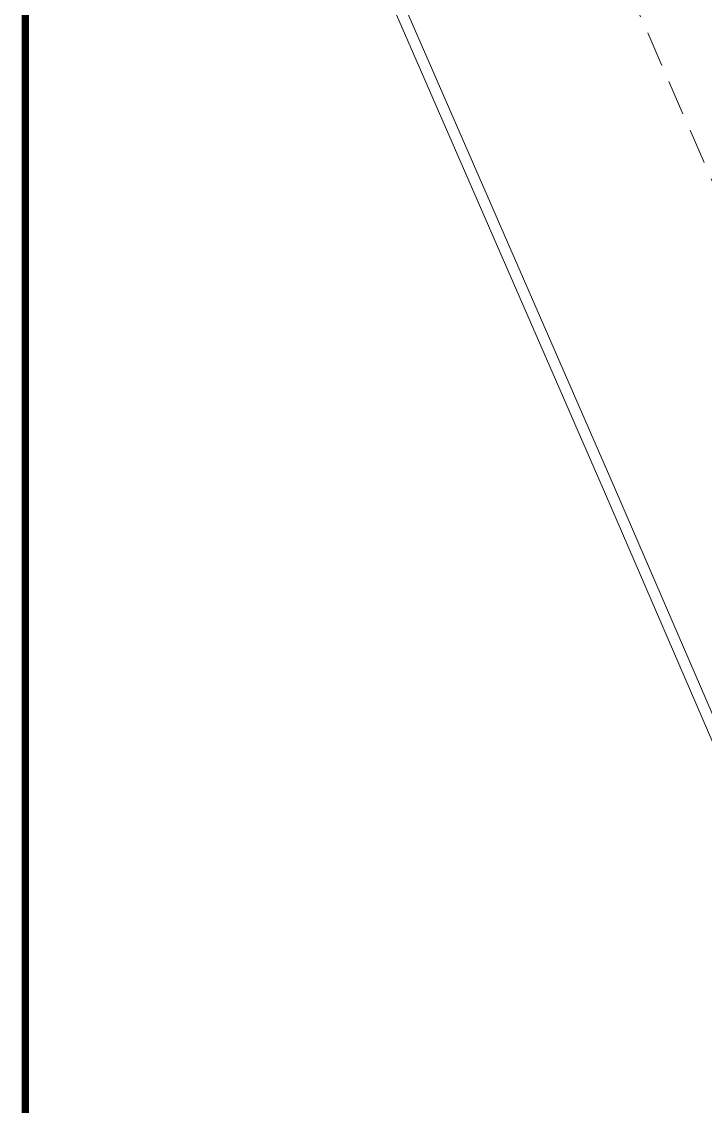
# Model space of a CAD drawing. Header units: inches. Extents: x 27644242 to 29005101, y -955243 to 216979.
# Drawn here: x 28689497 to 28704007, y -847767 to -824741 of the extents above; entities that cross this region are included whole.
import ezdxf

# ---------------------------------------------------------------- set-up
doc = ezdxf.new("R2010")
doc.units = ezdxf.units.IN
doc.header["$MEASUREMENT"] = 0
doc.linetypes.add('01-Xref Col Podium Lvl-1$0$HIDDEN', pattern=[0.375, 0.25, -0.125])
doc.layers.get('Defpoints').update_dxf_attribs({"color": 8})
doc.layers.add('RVA Site Boundary', color=17, linetype='Continuous', lineweight=15)

msp = doc.modelspace()

# ---------------------------------------------------------------- linework, layer by layer
at = {"layer": 'Defpoints', "linetype": 'Continuous', "const_width": 154.4}
msp.add_lwpolyline([(28798160.5, -801249.2), (28798160.5, -875499.2), (28689573.8, -875499.2), (28689573.8, -801249.2)], close=True, dxfattribs=at)
at = {"layer": 'Defpoints', "color": 6, "ltscale": 500}
msp.add_lwpolyline([(28689580.5, -851821.2), (28798167.2, -851821.2), (28798167.2, -803526), (28689580.5, -803526)], close=True, dxfattribs=at)
at = {"layer": 'RVA Site Boundary', "ltscale": 500}
msp.add_lwpolyline([(28742304.8, -839068.4), (28734332.8, -839794.1), (28734049.9, -839854.1), (28733451.4, -839996), (28714532.9, -844973.2), (28712893.1, -845438.8), (28712617.9, -845516.3), (28711492, -845778.2), (28711137.2, -845859.9), (28707523.8, -846875.4), (28707182.4, -847023.3), (28706827.5, -846201.3), (28701891.2, -834768.7), (28694440.8, -817673.8), (28690189.5, -808064), (28698006.8, -807961.4), (28714624.7, -807796.6), (28721195.2, -807855.8), (28728662, -807833.8), (28742984.3, -807839.1)], dxfattribs=at)
msp.add_lwpolyline([(28742304.8, -839068.4), (28734332.8, -839794.1), (28734049.9, -839854.1), (28733451.4, -839996), (28714532.9, -844973.2), (28712893.1, -845438.8), (28712617.9, -845516.3), (28711492, -845778.2), (28711137.2, -845859.9), (28707523.8, -846875.4), (28707182.4, -847023.3), (28706827.5, -846201.3), (28701891.2, -834768.7), (28694440.8, -817673.8), (28690189.5, -808064), (28698006.8, -807961.4), (28714624.7, -807796.6), (28721195.2, -807855.8), (28728662, -807833.8), (28742984.3, -807839.1)], dxfattribs=at)
at = {"layer": 'RVA Site Boundary', "color": 5, "ltscale": 500}
for points in [[(28742304.8, -839068.4), (28734332.8, -839794.1), (28734049.9, -839854.1), (28733451.4, -839996), (28714532.9, -844973.2), (28712893.1, -845438.8), (28712617.9, -845516.3), (28711492, -845778.2), (28711137.2, -845859.9), (28707523.8, -846875.4), (28707182.4, -847023.3), (28706827.5, -846201.3), (28701891.2, -834768.7), (28694440.8, -817673.8), (28690189.5, -808064), (28698006.8, -807961.4), (28714624.7, -807796.6), (28721195.2, -807855.8), (28728662, -807833.8), (28742984.3, -807839.1)], [(28742287.8, -838839), (28734298.4, -839566.2), (28733999.5, -839629.7), (28733395.6, -839772.8), (28714472.3, -844751.3), (28712830.5, -845217.5), (28712560.7, -845293.5), (28711440.1, -845554.2), (28711080.2, -845637), (28707446.6, -846658.2), (28707302.3, -846720.7), (28707038.7, -846110.1), (28702102.2, -834677.2), (28694651.4, -817581.3), (28690540.8, -808289.4), (28698009.5, -808191.4), (28714624.8, -808026.7), (28721194.5, -808085.8), (28728662.3, -808063.8), (28742984.1, -808069.1)]]:
    msp.add_lwpolyline(points, dxfattribs=at)
at = {"layer": 'RVA Site Boundary', "linetype": '01-Xref Col Podium Lvl-1$0$HIDDEN', "ltscale": 3000}
msp.add_lwpolyline([(28741955.5, -834350.6), (28733624.9, -835108.9), (28733013.3, -835238.8), (28732304, -835406.9), (28713285.1, -840410.5), (28711605.9, -840887.3), (28711440.2, -840934), (28710425.7, -841170), (28709966.3, -841275.7), (28709865.1, -841304.1), (28706230.5, -832886.4), (28698771.7, -815772.1), (28697412.5, -812699.6), (28698061.3, -812691.1), (28714626.9, -812526.9), (28721180.9, -812585.9), (28728668.1, -812563.8), (28742981.5, -812569.1)], dxfattribs=at)

doc.saveas('drawing.dxf')
